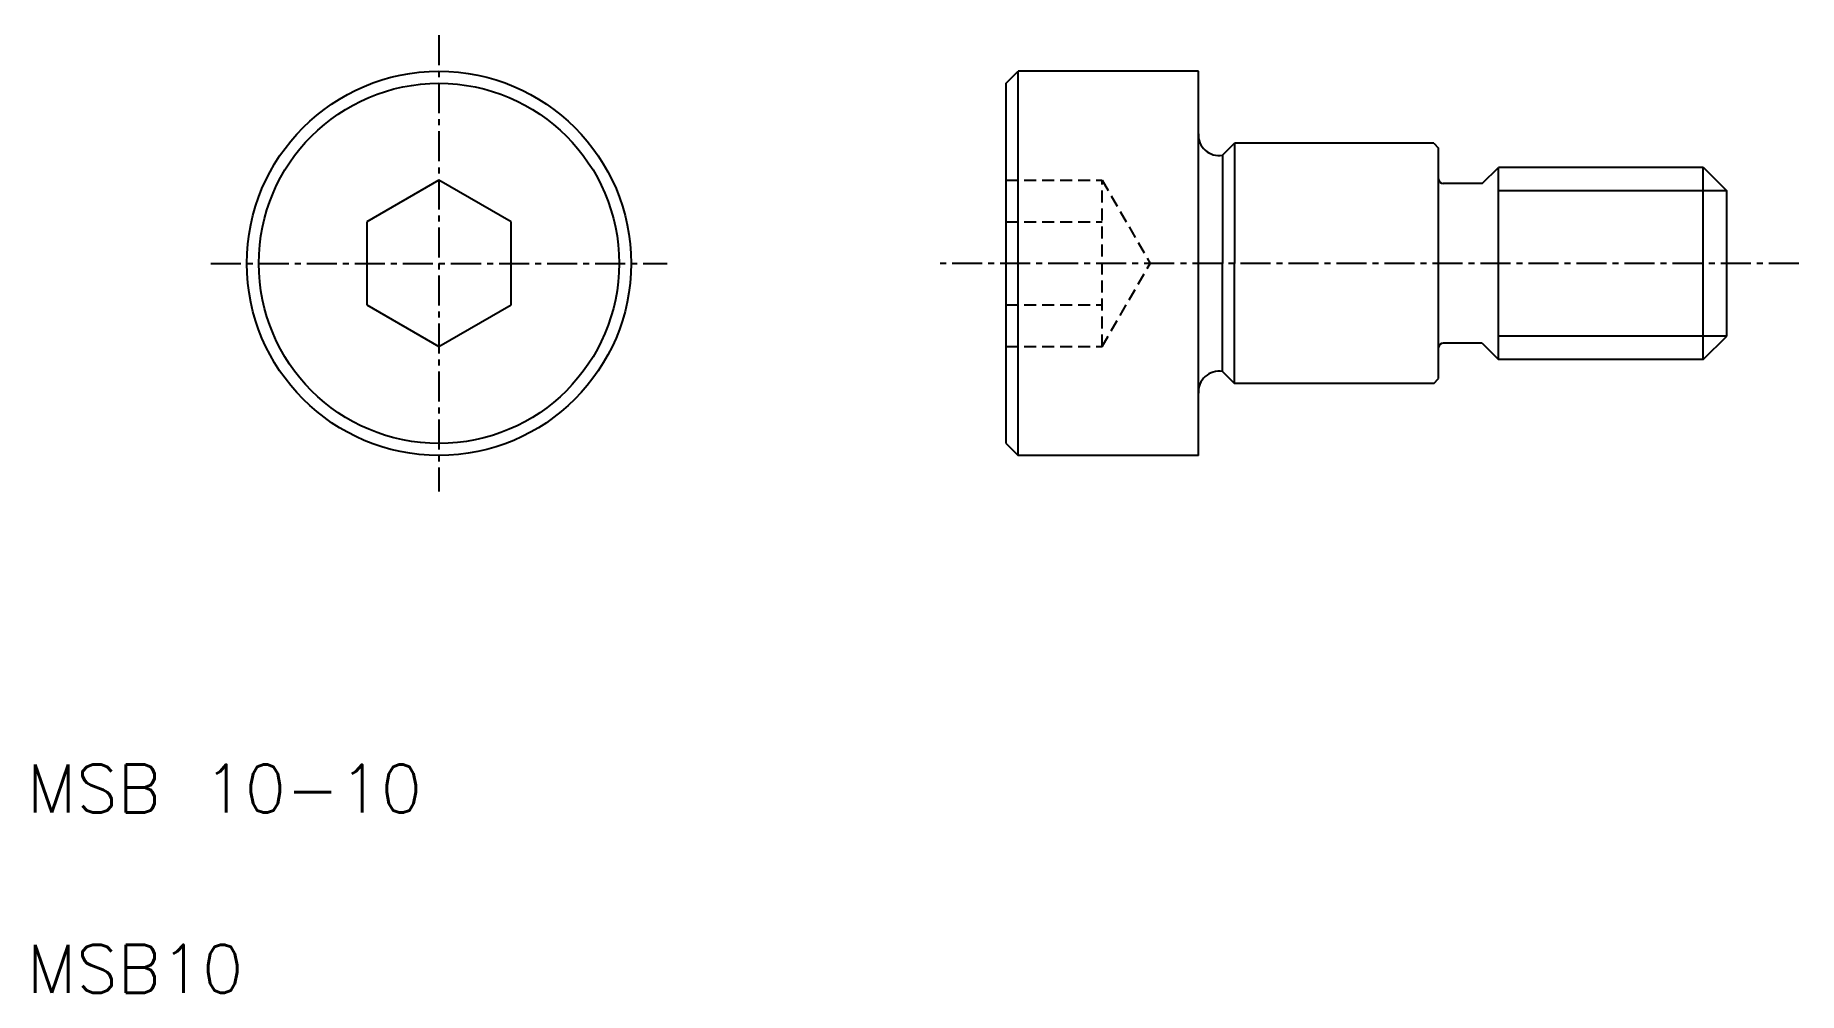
# Model space of a CAD drawing. Extents: x 5.3 to 78.8, y 5 to 44.9.
import ezdxf

# ---------------------------------------------------------------- set-up
doc = ezdxf.new("R2010")
doc.units = 0
doc.linetypes.add('CENTER', pattern=[2, 1.25, -0.25, 0.25, -0.25])
doc.linetypes.add('DASHED', pattern=[0.75, 0.5, -0.25])
doc.layers.get('0').update_dxf_attribs({"linetype": 'CONTINUOUS'})
doc.layers.add('CENTER', color=1, linetype='CENTER')
doc.styles.get("Standard").update_dxf_attribs({"font": 'txt.shx', "bigfont": '@extfont2.shx'})

msp = doc.modelspace()

# ---------------------------------------------------------------- linework, layer by layer
at = {"color": 7, "linetype": 'CONTINUOUS'}
for p, q in [((45.773, 42.874), (46.273, 43.374)), ((46.273, 27.374), (46.273, 43.374)), ((53.773, 43.374), (46.273, 43.374)), ((53.773, 27.374), (53.773, 43.374)), ((45.773, 27.874), (45.773, 42.874)), ((54.772, 39.874), (55.272, 40.374)), ((54.772, 39.874), (54.772, 35.374)), ((63.573, 40.374), (55.272, 40.374)), ((55.272, 40.374), (55.272, 35.374)), ((63.573, 40.374), (63.773, 40.174)), ((63.773, 30.574), (63.773, 40.174)), ((65.596, 38.698), (66.273, 39.374)), ((74.799, 39.374), (66.273, 39.374)), ((66.273, 31.374), (66.273, 39.374)), ((74.795, 39.378), (75.773, 38.4)), ((74.795, 31.374), (74.795, 39.374)), ((22.153, 38.838), (19.153, 37.106)), ((25.153, 37.106), (22.153, 38.838)), ((65.596, 38.698), (63.973, 38.698)), ((75.773, 32.348), (75.773, 38.396)), ((19.153, 37.106), (19.153, 33.642)), ((25.153, 33.642), (25.153, 37.106)), ((54.772, 30.874), (54.772, 35.374)), ((55.272, 30.374), (55.272, 35.374)), ((19.153, 33.642), (22.153, 31.91)), ((22.153, 31.91), (25.153, 33.642)), ((74.795, 31.37), (75.773, 32.348)), ((65.596, 32.051), (63.973, 32.051)), ((65.596, 32.051), (66.273, 31.374)), ((54.772, 30.874), (55.272, 30.374)), ((74.799, 31.374), (66.273, 31.374)), ((63.573, 30.374), (55.272, 30.374)), ((63.573, 30.374), (63.773, 30.574)), ((45.773, 27.874), (46.273, 27.374)), ((53.773, 27.374), (46.273, 27.374))]:
    msp.add_line(p, q, dxfattribs=at)
at = {"color": 3, "linetype": 'DASHED'}
for p, q in [((45.773, 38.838), (49.773, 38.838)), ((49.773, 38.838), (51.773, 35.374)), ((49.773, 31.91), (49.773, 38.838)), ((45.773, 37.106), (49.773, 37.106)), ((45.773, 35.374), (45.773, 35.374)), ((49.773, 31.91), (51.773, 35.374)), ((45.773, 33.642), (49.773, 33.642)), ((45.773, 31.91), (49.773, 31.91)), ((45.773, 31.624), (45.773, 31.624))]:
    msp.add_line(p, q, dxfattribs=at)
at = {"color": 3, "linetype": 'CONTINUOUS'}
for p, q in [((75.773, 38.4), (66.273, 38.4)), ((75.773, 32.348), (66.273, 32.348))]:
    msp.add_line(p, q, dxfattribs=at)
at = {"color": 7, "linetype": 'CONTINUOUS'}
for radius in [8, 7.5]:
    msp.add_circle((22.153, 35.374), radius, dxfattribs=at)
for centre, radius, start, end in [((54.64, 40.732), 0.868, 177.21135, 278.75921), ((63.973, 38.898), 0.2, 180, 270), ((63.973, 31.851), 0.2, 90, 180), ((54.64, 30.016), 0.868, 81.24079, 182.78865)]:
    msp.add_arc(centre, radius, start, end, dxfattribs=at)
at = {"layer": 'CENTER', "color": 1, "linetype": 'CENTER'}
for p, q in [((22.153, 44.874), (22.153, 25.874)), ((12.653, 35.374), (31.653, 35.374)), ((78.773, 35.374), (42.773, 35.374))]:
    msp.add_line(p, q, dxfattribs=at)

# ---------------------------------------------------------------- texts
at = {"color": 7, "linetype": 'CONTINUOUS'}
for s, p in [('MSB 10-10', (5, 12.5)), ('MSB10', (5, 5))]:
    msp.add_text(s, height=2, dxfattribs=at).set_placement(p)

doc.saveas('drawing.dxf')
